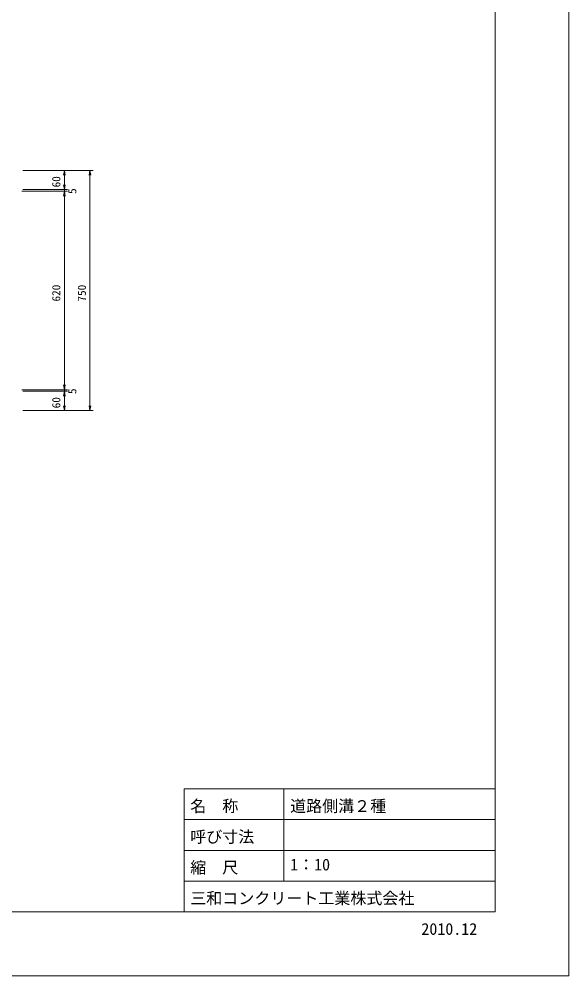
# Model space of a CAD drawing. Units: millimetres, scale not verified, with parts at other scales. Extents: x -2 to 84098, y 4 to 59404.
# Drawn here: x 66925 to 84098, y 4 to 29887 of the extents above; entities that cross this region are included whole.
import ezdxf
from ezdxf.enums import TextEntityAlignment as Align

# ---------------------------------------------------------------- set-up
doc = ezdxf.new("R2010")
doc.units = ezdxf.units.MM
doc.header["$LTSCALE"] = 100
for name, color, linetype, lineweight in [('0_2', 7, 'Continuous', 18), ('D-STR-DIM（寸法）', 7, 'Continuous', 18), ('D-TTL(外枠）', 2, 'Continuous', 18), ('DEFPOINTS_3', 8, 'Continuous', 18)]:
    doc.layers.add(name, color=color, linetype=linetype, lineweight=lineweight)
doc.layers.add('D-TTL-TXT（文字）', color=7, linetype='Continuous')
doc.styles.add('ＭＳ ゴシック', font='')
doc.styles.get('ＭＳ ゴシック').set_extended_font_data('MS Gothic')

msp = doc.modelspace()

# ---------------------------------------------------------------- linework, layer by layer
at = {"layer": '0_2'}
for p, q in [((68314, 25012.6), (68339, 25162.6)), ((68339, 25162.6), (68364, 25012.6)), ((68339, 25162.6), (68339, 25142.6)), ((69114, 25012.6), (69139, 25162.6)), ((69139, 25162.6), (69164, 25012.6)), ((69139, 25162.6), (69139, 25142.6)), ((68339, 24562.6), (68314, 24712.6)), ((68339, 24562.6), (68314, 24712.6)), ((68314, 24362.6), (68339, 24512.6)), ((68314, 24362.6), (68339, 24512.6)), ((68364, 24712.6), (68339, 24562.6)), ((68364, 24712.6), (68339, 24562.6)), ((68339, 24562.6), (68339, 24582.6)), ((68339, 24562.6), (68339, 24582.6)), ((68339, 24512.6), (68364, 24362.6)), ((68339, 24512.6), (68339, 24492.6)), ((68339, 24512.6), (68364, 24362.6)), ((68339, 24512.6), (68339, 24492.6)), ((68339, 18312.6), (68314, 18462.6)), ((68339, 18312.6), (68314, 18462.6)), ((68314, 18112.6), (68339, 18262.6)), ((68314, 18112.6), (68339, 18262.6)), ((68364, 18462.6), (68339, 18312.6)), ((68364, 18462.6), (68339, 18312.6)), ((68339, 18312.6), (68339, 18332.6)), ((68339, 18312.6), (68339, 18332.6)), ((68339, 18262.6), (68364, 18112.6)), ((68339, 18262.6), (68339, 18242.6)), ((68339, 18262.6), (68364, 18112.6)), ((68339, 18262.6), (68339, 18242.6)), ((68339, 17662.6), (68314, 17812.6)), ((68364, 17812.6), (68339, 17662.6)), ((68339, 17662.6), (68339, 17682.6)), ((69139, 17662.6), (69114, 17812.6)), ((69164, 17812.6), (69139, 17662.6)), ((69139, 17662.6), (69139, 17682.6))]:
    msp.add_line(p, q, dxfattribs=at)
at = {"layer": 'D-STR-DIM（寸法）'}
for p, q in [((67039, 25162.6), (68439, 25162.6)), ((67039, 25162.6), (69239, 25162.6)), ((68339, 25142.6), (68339, 24582.6)), ((69139, 25142.6), (69139, 17682.6)), ((67014, 24512.6), (68439, 24512.6)), ((67014, 24512.6), (68439, 24512.6)), ((67039, 24562.6), (68439, 24562.6)), ((67039, 24562.6), (68439, 24562.6)), ((68339, 24582.6), (68339, 24602.6)), ((68339, 24562.6), (68339, 24512.6)), ((68339, 24492.6), (68339, 18332.6)), ((68339, 24492.6), (68339, 24472.6)), ((67011.7, 18312.6), (68439, 18312.6)), ((67014, 18312.6), (68439, 18312.6)), ((67039, 18262.6), (68439, 18262.6)), ((67039, 18262.6), (68439, 18262.6)), ((68339, 18332.6), (68339, 18352.6)), ((68339, 18262.6), (68339, 18312.6)), ((68339, 18242.6), (68339, 18222.6)), ((68339, 17682.6), (68339, 18242.6)), ((67039, 17662.6), (68439, 17662.6)), ((67039, 17662.6), (69239, 17662.6))]:
    msp.add_line(p, q, dxfattribs=at)
at = {"layer": 'D-TTL(外枠）'}
for p, q in [((81797.9, 57404.1), (81797.9, 2004.1)), ((72077.9, 5844.1), (81797.9, 5844.1)), ((72077.9, 5844.1), (72077.9, 2004.1)), ((75197.9, 5844.1), (75197.9, 2964.1)), ((72077.9, 4884.1), (81797.9, 4884.1)), ((72077.9, 3924.1), (81797.9, 3924.1)), ((72077.9, 2964.1), (81797.9, 2964.1)), ((81797.9, 2004.1), (2297.9, 2004.1))]:
    msp.add_line(p, q, dxfattribs=at)
at = {"layer": 'DEFPOINTS_3'}
for p, q in [((84097.9, 4.1), (84097.9, 59404.1)), ((-2.1, 4.1), (84097.9, 4.1))]:
    msp.add_line(p, q, dxfattribs=at)

# ---------------------------------------------------------------- texts
at = {"layer": 'D-STR-DIM（寸法）', "style": 'ＭＳ ゴシック'}
for s, p in [('60', (68289, 24631.6)), ('5', (68789, 24427.4)), ('620', (68289, 21067.9)), ('750', (69089, 21066.1)), ('5', (68789, 18177.4)), ('60', (68289, 17731.6))]:
    msp.add_text(s, height=256.6, rotation=90, dxfattribs=at).set_placement(p, align=Align.BOTTOM_LEFT)
at = {"layer": 'D-TTL-TXT（文字）', "style": 'ＭＳ ゴシック'}
for s, p in [('名\u3000称', (72271, 5015.4)), ('道路側溝２種', (75391, 5015.4)), ('呼び寸法', (72271, 4055.4)), ('縮\u3000尺', (72271, 3095.4)), ('1：10', (75391, 3186.8)), ('三和コンクリート工業株式会社', (72271, 2135.4)), ('2010.12', (79489.9, 1175.4))]:
    msp.add_text(s, height=366.6, dxfattribs=at).set_placement(p, align=Align.BOTTOM_LEFT)

doc.saveas('drawing.dxf')
